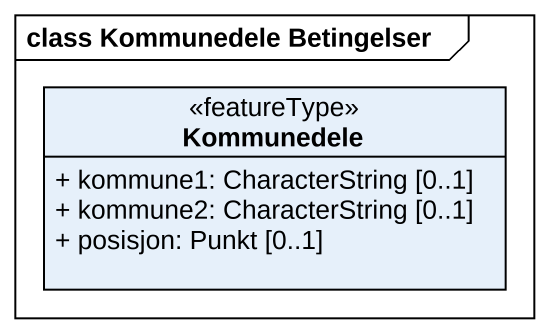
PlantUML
@startuml
mainframe class Kommunedele Betingelser
hide circle
hide empty members
skinparam classAttributeIconSize 0
class Kommunedele <<featureType>> {
  + kommune1: CharacterString [0..1]
  + kommune2: CharacterString [0..1]
  + posisjon: Punkt [0..1]
}
@enduml
